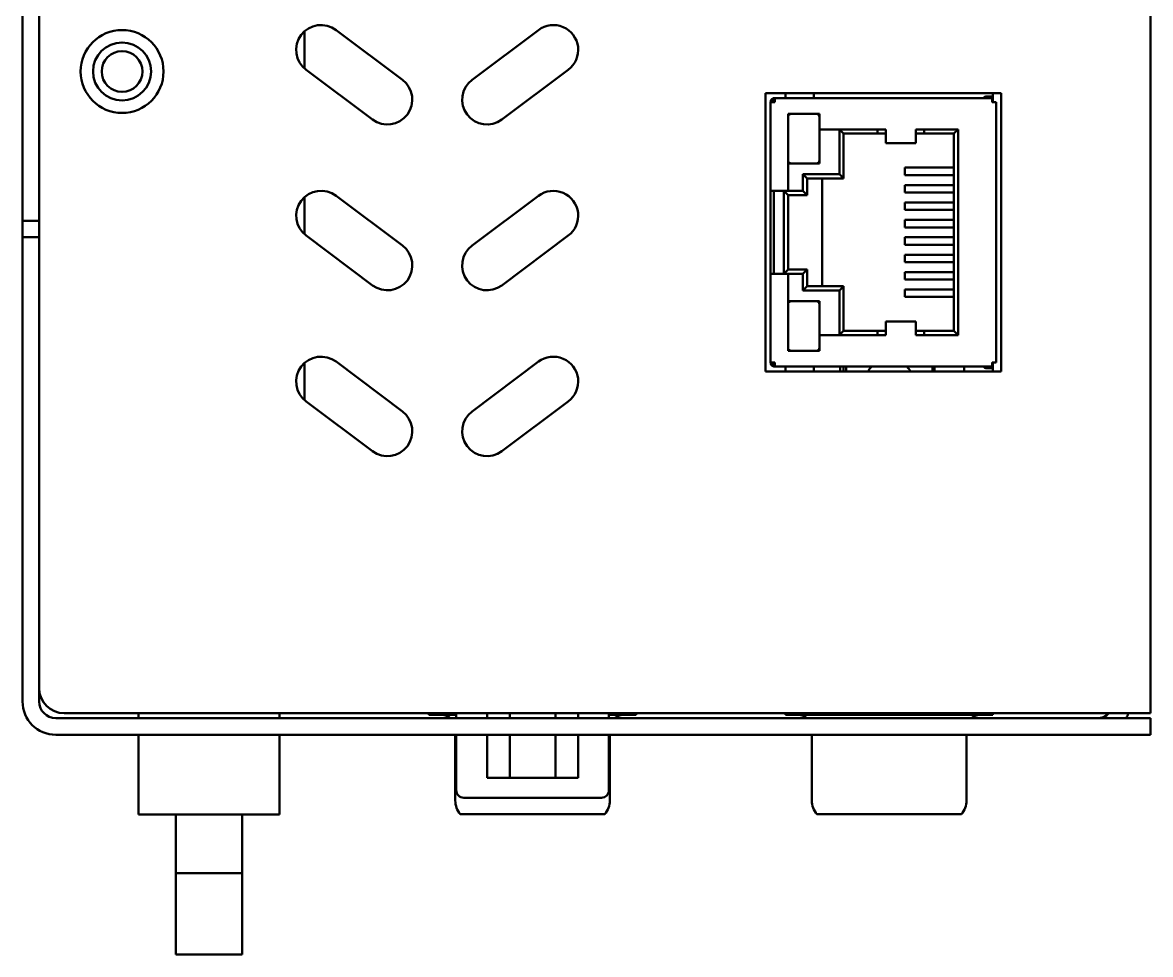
# Model space of a CAD drawing. Header units: millimetres. Extents: x 2117 to 4352, y 853 to 2102.
# Drawn here: x 2571.3 to 2639.3, y 1785.3 to 1841.5 of the extents above; entities that cross this region are included whole.
import ezdxf

# ---------------------------------------------------------------- set-up
doc = ezdxf.new("R2010")
doc.units = ezdxf.units.MM
doc.header["$LTSCALE"] = 1.8
doc.layers.add('외형선(ISO)', color=7, linetype='Continuous', lineweight=50)

msp = doc.modelspace()

# ---------------------------------------------------------------- linework, layer by layer
at = {"layer": '외형선(ISO)'}
for p, q in [((2572.263, 1801.375), (2572.263, 1943.075)), ((2639.263, 1942.075), (2639.263, 1799.875)), ((2571.263, 1829.575), (2571.263, 1912.075)), ((2588.263, 1838.757), (2588.263, 1840.993)), ((2590.163, 1841.075), (2594.163, 1838.075)), ((2598.363, 1838.075), (2602.363, 1841.075)), ((2592.363, 1835.675), (2588.363, 1838.675)), ((2604.163, 1838.675), (2600.163, 1835.675)), ((2616.063, 1837.275), (2630.263, 1837.275)), ((2616.063, 1820.475), (2616.063, 1837.275)), ((2616.363, 1836.725), (2616.363, 1831.375)), ((2616.613, 1836.725), (2616.363, 1836.725)), ((2616.578, 1836.761), (2616.436, 1836.902)), ((2616.613, 1836.975), (2629.713, 1836.975)), ((2616.613, 1836.975), (2616.613, 1836.725)), ((2617.266, 1837.275), (2617.266, 1836.975)), ((2618.966, 1837.275), (2618.966, 1836.975)), ((2629.513, 1837.075), (2629.386, 1837.075)), ((2629.513, 1837.075), (2629.763, 1837.075)), ((2629.763, 1836.975), (2629.713, 1836.975)), ((2629.713, 1836.725), (2629.713, 1836.975)), ((2629.963, 1836.725), (2629.713, 1836.725)), ((2629.763, 1836.725), (2629.763, 1837.275)), ((2629.963, 1836.725), (2629.963, 1821.025)), ((2630.263, 1837.275), (2630.263, 1820.475)), ((2617.413, 1831.375), (2617.413, 1836.025)), ((2617.413, 1836.025), (2619.313, 1836.025)), ((2619.313, 1836.025), (2619.313, 1835.075)), ((2623.313, 1835.075), (2619.313, 1835.075)), ((2619.313, 1833.025), (2619.313, 1835.075)), ((2620.513, 1832.375), (2620.513, 1835.075)), ((2620.763, 1834.825), (2620.513, 1835.075)), ((2622.813, 1834.825), (2620.763, 1834.825)), ((2620.763, 1834.825), (2620.763, 1832.125)), ((2622.813, 1835.075), (2622.813, 1834.825)), ((2622.813, 1834.825), (2623.313, 1834.825)), ((2623.313, 1834.829), (2623.313, 1835.075)), ((2623.313, 1834.829), (2623.313, 1834.267)), ((2627.663, 1835.075), (2625.113, 1835.075)), ((2625.113, 1834.829), (2625.113, 1835.075)), ((2625.113, 1834.829), (2625.113, 1834.267)), ((2625.113, 1834.825), (2625.613, 1834.825)), ((2625.613, 1834.825), (2625.613, 1835.075)), ((2627.413, 1834.825), (2625.613, 1834.825)), ((2627.413, 1834.825), (2627.663, 1835.075)), ((2627.413, 1822.925), (2627.413, 1834.825)), ((2627.663, 1822.675), (2627.663, 1835.075)), ((2623.313, 1834.259), (2623.313, 1834.267)), ((2623.313, 1834.259), (2625.113, 1834.259)), ((2625.113, 1834.259), (2625.113, 1834.267)), ((2617.413, 1833.025), (2619.313, 1833.025)), ((2624.455, 1832.775), (2624.455, 1832.325)), ((2627.08, 1832.775), (2624.455, 1832.775)), ((2627.08, 1832.775), (2627.413, 1832.775)), ((2618.313, 1831.375), (2618.313, 1832.375)), ((2618.313, 1832.375), (2620.513, 1832.375)), ((2618.313, 1832.375), (2618.563, 1832.125)), ((2620.763, 1832.125), (2618.563, 1832.125)), ((2618.563, 1832.125), (2618.563, 1831.125)), ((2619.463, 1832.125), (2619.463, 1825.625)), ((2620.763, 1832.125), (2620.513, 1832.375)), ((2627.08, 1832.325), (2624.455, 1832.325)), ((2627.08, 1832.325), (2627.413, 1832.325)), ((2616.363, 1831.375), (2616.363, 1826.375)), ((2616.613, 1831.375), (2616.363, 1831.375)), ((2616.563, 1831.375), (2616.563, 1826.375)), ((2616.563, 1826.375), (2616.563, 1831.375)), ((2617.413, 1831.375), (2616.613, 1831.375)), ((2617.163, 1826.375), (2617.163, 1831.375)), ((2617.163, 1831.375), (2617.413, 1831.125)), ((2617.413, 1831.375), (2618.313, 1831.375)), ((2618.313, 1831.375), (2618.563, 1831.125)), ((2624.455, 1831.725), (2624.455, 1831.275)), ((2627.08, 1831.725), (2624.455, 1831.725)), ((2627.08, 1831.275), (2624.455, 1831.275)), ((2627.08, 1831.725), (2627.413, 1831.725)), ((2627.08, 1831.275), (2627.413, 1831.275)), ((2588.263, 1828.757), (2588.263, 1830.993)), ((2590.163, 1831.075), (2594.163, 1828.075)), ((2598.363, 1828.075), (2602.363, 1831.075)), ((2618.563, 1831.125), (2617.413, 1831.125)), ((2617.413, 1831.125), (2617.413, 1826.625)), ((2624.455, 1830.675), (2624.455, 1830.225)), ((2627.08, 1830.675), (2624.455, 1830.675)), ((2627.08, 1830.675), (2627.413, 1830.675)), ((2627.08, 1830.225), (2624.455, 1830.225)), ((2627.08, 1830.225), (2627.413, 1830.225)), ((2571.263, 1829.575), (2572.263, 1829.575)), ((2571.263, 1828.575), (2571.263, 1829.575)), ((2624.455, 1829.625), (2624.455, 1829.175)), ((2627.08, 1829.625), (2624.455, 1829.625)), ((2627.08, 1829.625), (2627.413, 1829.625)), ((2571.263, 1828.575), (2571.263, 1800.575)), ((2572.263, 1828.575), (2571.263, 1828.575)), ((2572.263, 1800.575), (2572.263, 1828.575)), ((2592.363, 1825.675), (2588.363, 1828.675)), ((2604.163, 1828.675), (2600.163, 1825.675)), ((2627.08, 1829.175), (2624.455, 1829.175)), ((2624.455, 1828.575), (2627.08, 1828.575)), ((2624.455, 1828.575), (2624.455, 1828.125)), ((2627.08, 1829.175), (2627.413, 1829.175)), ((2627.413, 1828.575), (2627.08, 1828.575)), ((2624.455, 1828.125), (2627.08, 1828.125)), ((2627.413, 1828.125), (2627.08, 1828.125)), ((2624.455, 1827.525), (2627.08, 1827.525)), ((2624.455, 1827.525), (2624.455, 1827.075)), ((2627.413, 1827.525), (2627.08, 1827.525)), ((2617.163, 1826.375), (2617.413, 1826.625)), ((2617.413, 1826.625), (2618.563, 1826.625)), ((2618.313, 1826.375), (2618.563, 1826.625)), ((2618.563, 1826.625), (2618.563, 1825.625)), ((2624.455, 1827.075), (2627.08, 1827.075)), ((2627.413, 1827.075), (2627.08, 1827.075)), ((2616.363, 1826.375), (2616.613, 1826.375)), ((2616.363, 1826.375), (2616.363, 1821.025)), ((2616.613, 1826.375), (2617.413, 1826.375)), ((2617.413, 1826.375), (2617.413, 1821.725)), ((2618.313, 1826.375), (2617.413, 1826.375)), ((2618.313, 1825.375), (2618.313, 1826.375)), ((2624.455, 1826.475), (2624.455, 1826.025)), ((2624.455, 1826.475), (2627.08, 1826.475)), ((2624.455, 1826.025), (2627.08, 1826.025)), ((2627.413, 1826.475), (2627.08, 1826.475)), ((2627.413, 1826.025), (2627.08, 1826.025)), ((2618.313, 1825.375), (2618.563, 1825.625)), ((2620.513, 1825.375), (2618.313, 1825.375)), ((2618.563, 1825.625), (2620.763, 1825.625)), ((2620.763, 1825.625), (2620.513, 1825.375)), ((2620.513, 1822.675), (2620.513, 1825.375)), ((2620.763, 1825.625), (2620.763, 1822.925)), ((2624.455, 1825.425), (2624.455, 1824.975)), ((2624.455, 1825.425), (2627.08, 1825.425)), ((2627.413, 1825.425), (2627.08, 1825.425)), ((2617.413, 1824.725), (2619.313, 1824.725)), ((2619.313, 1824.725), (2619.313, 1822.675)), ((2624.455, 1824.975), (2627.08, 1824.975)), ((2627.413, 1824.975), (2627.08, 1824.975)), ((2623.313, 1823.484), (2623.313, 1823.492)), ((2623.313, 1823.492), (2625.113, 1823.492)), ((2623.313, 1823.484), (2623.313, 1822.922)), ((2625.113, 1823.484), (2625.113, 1823.492)), ((2625.113, 1823.484), (2625.113, 1822.922)), ((2619.313, 1822.675), (2623.313, 1822.675)), ((2619.313, 1821.725), (2619.313, 1822.675)), ((2620.763, 1822.925), (2620.513, 1822.675)), ((2620.763, 1822.925), (2622.813, 1822.925)), ((2622.813, 1822.675), (2622.813, 1822.925)), ((2623.313, 1822.925), (2622.813, 1822.925)), ((2623.313, 1822.675), (2623.313, 1822.922)), ((2625.613, 1822.925), (2625.113, 1822.925)), ((2625.113, 1822.675), (2625.113, 1822.922)), ((2625.113, 1822.675), (2627.663, 1822.675)), ((2625.613, 1822.925), (2627.413, 1822.925)), ((2625.613, 1822.925), (2625.613, 1822.675)), ((2627.413, 1822.925), (2627.663, 1822.675)), ((2617.413, 1821.725), (2619.313, 1821.725)), ((2590.163, 1821.075), (2594.163, 1818.075)), ((2598.363, 1818.075), (2602.363, 1821.075)), ((2588.263, 1818.757), (2588.263, 1820.993)), ((2630.263, 1820.475), (2616.063, 1820.475)), ((2616.613, 1821.025), (2616.363, 1821.025)), ((2616.578, 1820.99), (2616.436, 1820.849)), ((2616.613, 1821.025), (2616.613, 1820.775)), ((2629.713, 1820.775), (2616.613, 1820.775)), ((2617.266, 1820.775), (2617.266, 1820.475)), ((2618.966, 1820.475), (2618.966, 1820.775)), ((2620.566, 1820.775), (2620.566, 1820.475)), ((2620.766, 1820.775), (2620.766, 1820.475)), ((2620.914, 1820.775), (2620.914, 1820.475)), ((2626.114, 1820.475), (2626.114, 1820.775)), ((2626.246, 1820.775), (2626.246, 1820.475)), ((2628.023, 1820.475), (2628.023, 1820.775)), ((2629.386, 1820.675), (2629.513, 1820.675)), ((2629.763, 1820.675), (2629.513, 1820.675)), ((2629.713, 1820.775), (2629.713, 1821.025)), ((2629.963, 1821.025), (2629.713, 1821.025)), ((2629.713, 1820.775), (2629.763, 1820.775)), ((2629.763, 1820.475), (2629.763, 1821.025)), ((2592.363, 1815.675), (2588.363, 1818.675)), ((2604.163, 1818.675), (2600.163, 1815.675)), ((2637.763, 1799.575), (2573.263, 1799.575)), ((2637.263, 1799.875), (2573.763, 1799.875)), ((2578.263, 1799.875), (2578.263, 1799.575)), ((2586.763, 1799.575), (2586.763, 1799.875)), ((2595.766, 1799.875), (2595.766, 1799.775)), ((2595.766, 1799.775), (2597.29, 1799.775)), ((2597.29, 1799.775), (2597.413, 1799.775)), ((2597.413, 1799.575), (2597.413, 1799.875)), ((2599.27, 1799.575), (2599.27, 1799.875)), ((2600.642, 1799.575), (2600.642, 1799.875)), ((2603.384, 1799.575), (2603.384, 1799.875)), ((2604.755, 1799.575), (2604.755, 1799.875)), ((2606.613, 1799.575), (2606.613, 1799.875)), ((2606.613, 1799.775), (2606.993, 1799.775)), ((2606.993, 1799.775), (2608.263, 1799.775)), ((2608.263, 1799.875), (2608.263, 1799.775)), ((2617.266, 1799.875), (2617.266, 1799.775)), ((2617.266, 1799.775), (2618.79, 1799.775)), ((2618.79, 1799.775), (2628.493, 1799.775)), ((2628.493, 1799.775), (2629.763, 1799.775)), ((2629.763, 1799.875), (2629.763, 1799.775)), ((2637.263, 1799.875), (2639.263, 1799.875)), ((2637.763, 1799.575), (2639.263, 1799.575)), ((2639.263, 1798.575), (2639.263, 1799.575)), ((2573.263, 1798.575), (2637.763, 1798.575)), ((2578.263, 1798.575), (2578.263, 1793.775)), ((2586.763, 1793.775), (2586.763, 1798.575)), ((2597.351, 1794.606), (2597.351, 1798.575)), ((2597.413, 1795.225), (2597.413, 1798.575)), ((2599.27, 1795.975), (2599.27, 1798.575)), ((2600.642, 1795.975), (2600.642, 1798.575)), ((2603.384, 1795.975), (2603.384, 1798.575)), ((2604.755, 1795.975), (2604.755, 1798.575)), ((2606.613, 1795.225), (2606.613, 1798.575)), ((2606.672, 1794.606), (2606.672, 1798.575)), ((2618.851, 1794.606), (2618.851, 1798.575)), ((2628.172, 1794.606), (2628.172, 1798.575)), ((2639.263, 1798.575), (2637.763, 1798.575)), ((2599.27, 1795.975), (2600.642, 1795.975)), ((2600.642, 1795.975), (2603.384, 1795.975)), ((2603.384, 1795.975), (2604.755, 1795.975)), ((2597.863, 1794.775), (2599.682, 1794.775)), ((2604.882, 1794.775), (2599.682, 1794.775)), ((2604.882, 1794.775), (2606.163, 1794.775)), ((2586.763, 1793.775), (2578.263, 1793.775)), ((2580.513, 1793.775), (2580.513, 1790.225)), ((2584.513, 1790.225), (2584.513, 1793.775)), ((2597.655, 1793.781), (2600.875, 1793.781)), ((2604.101, 1793.781), (2600.875, 1793.781)), ((2604.101, 1793.781), (2606.368, 1793.781)), ((2619.155, 1793.781), (2622.375, 1793.781)), ((2625.601, 1793.781), (2622.375, 1793.781)), ((2625.601, 1793.781), (2627.868, 1793.781)), ((2580.513, 1790.225), (2584.513, 1790.225)), ((2580.513, 1785.325), (2580.513, 1790.225)), ((2584.513, 1790.225), (2584.513, 1785.325)), ((2584.513, 1785.325), (2580.513, 1785.325))]:
    msp.add_line(p, q, dxfattribs=at)
for radius in [2.5, 1.75, 1.23]:
    msp.add_circle((2577.263, 1838.575), radius, dxfattribs=at)
for centre, radius, start, end in [((2589.263, 1839.875), 1.5, 53.1301, 233.1301), ((2603.263, 1839.875), 1.5, 306.8699, 126.8699), ((2593.263, 1836.875), 1.5, 233.1301, 53.1301), ((2599.263, 1836.875), 1.5, 126.8699, 306.8699), ((2616.613, 1836.725), 0.25, 135, 180), ((2616.613, 1836.725), 0.05, 90, 180), ((2629.386, 1836.875), 0.2, 90, 150), ((2629.713, 1836.725), 0.25, 78.46304, 90), ((2629.713, 1836.725), 0.05, 0, 90), ((2617.613, 1835.825), 0.2, 90, 180), ((2619.113, 1835.825), 0.2, 0, 90), ((2617.613, 1833.225), 0.2, 180, 270), ((2619.113, 1833.225), 0.2, 270, 0), ((2589.263, 1829.875), 1.5, 53.1301, 233.1301), ((2603.263, 1829.875), 1.5, 306.8699, 126.8699), ((2593.263, 1826.875), 1.5, 233.1301, 53.1301), ((2599.263, 1826.875), 1.5, 126.8699, 306.8699), ((2617.613, 1824.525), 0.2, 90, 180), ((2619.113, 1824.525), 0.2, 0, 90), ((2617.613, 1821.925), 0.2, 180, 270), ((2619.113, 1821.925), 0.2, 270, 0), ((2589.263, 1819.875), 1.5, 53.1301, 233.1301), ((2603.263, 1819.875), 1.5, 306.8699, 126.8699), ((2616.613, 1821.025), 0.25, 180, 225), ((2616.613, 1821.025), 0.05, 180, 270), ((2623.514, 1819.709), 1.5, 134.69453, 149.27842), ((2623.514, 1819.709), 1.5, 30.72158, 45.30547), ((2629.386, 1820.875), 0.2, 210, 270), ((2629.713, 1821.025), 0.05, 270, 0), ((2629.713, 1821.025), 0.25, 270, 281.53696), ((2593.263, 1816.875), 1.5, 233.1301, 53.1301), ((2599.263, 1816.875), 1.5, 126.8699, 306.8699), ((2573.763, 1801.375), 1.5, 180, 270), ((2573.263, 1800.575), 2, 180, 270), ((2573.263, 1800.575), 1, 180, 270), ((2596.538, 1798.963), 0.813, 48.93257, 89.99998), ((2607.485, 1798.963), 0.813, 90.00001, 131.06743), ((2618.038, 1798.963), 0.813, 48.93257, 89.99998), ((2628.985, 1798.963), 0.813, 90.00001, 131.06743), ((2636.063, 1800.575), 1, 270, 315.573), ((2636.063, 1800.575), 2, 330, 339.51268), ((2597.863, 1795.225), 0.45, 180, 270), ((2606.163, 1795.225), 0.45, 270, 0), ((2598.621, 1794.606), 1.27, 180, 220.5358), ((2605.402, 1794.606), 1.27, 319.4642, 0), ((2620.121, 1794.606), 1.27, 180, 220.5358), ((2626.902, 1794.606), 1.27, 319.4642, 0)]:
    msp.add_arc(centre, radius, start, end, dxfattribs=at)
for points in [[(2616.613, 1836.975), (2616.547, 1836.975), (2616.483, 1836.949), (2616.436, 1836.902)], [(2616.436, 1820.849), (2616.483, 1820.802), (2616.547, 1820.775), (2616.613, 1820.775)]]:
    msp.add_open_spline(points, degree=3, dxfattribs=at)

doc.saveas('drawing.dxf')
